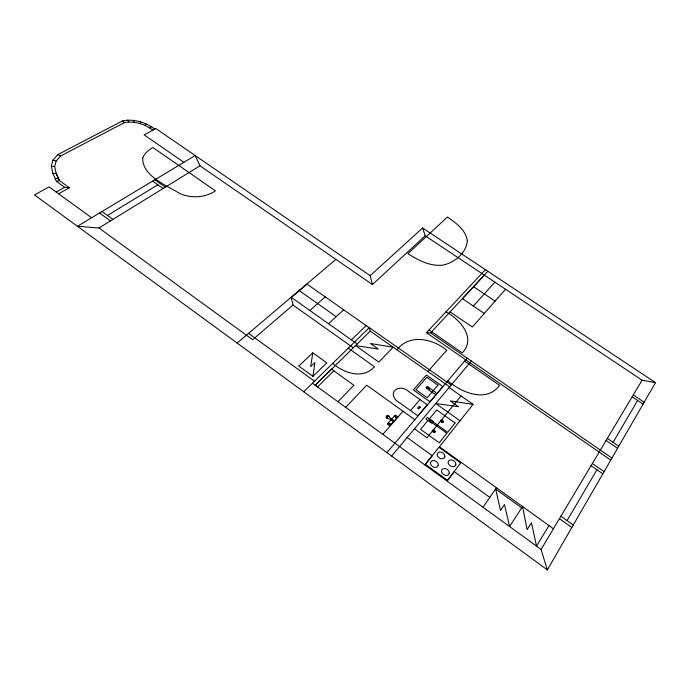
<?xml version="1.0" encoding="UTF-8"?>
<svg xmlns="http://www.w3.org/2000/svg" width="690" height="690" viewBox="0 0 690 690"><rect width="100%" height="100%" fill="white"/><g stroke="black" fill="none" stroke-linecap="round" stroke-linejoin="round"><path stroke-width="1.03" d="M312.95 376.343L314.882 362.552L310.621 366.623L312.829 352.823L326.819 362.88L312.95 376.343L298.761 366.054L312.829 352.823M58.615 193.804L69.405 187.775L59.418 180.564L56.149 173.354L54.674 166.566L56.157 161.055L60.513 156.078L124.329 122.656C134.309 120.595 144.822 124.088 152.775 130.168M69.405 187.775L64.662 187.344L56.511 181.453L52.88 173.457L51.319 166.204L52.983 160.089L57.822 154.603L122.492 120.914C133.748 118.542 145.694 122.242 154.724 129.099M140.087 123.614L140.734 121.949M91.623 217.755L49.111 186.904L34.5 194.899L547.343 569.888L655.5 382.631L422.608 227.967L370.151 275.664L372.445 284.547L425.204 235.79L422.608 227.967M567.068 520.614L596.928 469.761M613.031 442.35L637.629 400.45M547.343 569.888L541.072 549.438L642.097 380.181L655.5 382.631M548.973 525.564L536.553 546.144L531.447 522.735L527.143 529.627L522.563 506.598M522.528 506.546L509.6 526.548L504.493 504.545L500.535 510.471L495.636 488.951M483.043 507.21L496.464 487.752M447.086 481.068L454.184 471.615L489.822 497.386M424.868 464.87L432.164 455.659L407.135 437.555M461.049 395.922L426.92 437.762L414.474 428.809M391.61 456.012L471.382 361.017M386.943 452.606L467.156 358.101M410.516 410.576L420.003 399.588L427.248 404.737L417.847 415.811L400.071 403.098C384.779 394.413 398.423 381.484 409.653 392.274L420.003 399.588M382.803 434.364L403.003 411.214M505.546 289.274L472.322 327.034L450.13 311.915M390.997 419.899L387.34 424.074L389.859 425.894L397.768 416.829L395.275 415.035L391.679 419.132M390.221 419.339L390.894 418.563M427.86 371.522L446.775 350.166C432.811 338.825 409.368 333.373 396.957 349.847M473.349 306.058L494.911 282.193M485.389 269.661L426.48 332.675L430.629 332.873L487.839 271.291M462.464 298.701L484.337 275.155M145.021 125.33L146.358 123.907M345.724 407.324L366.718 385.201L414.854 419.718M393.179 347.199L378.853 362.086L355.583 345.604L378.31 349.045L370.461 343.508L393.153 347.225M337.919 401.735L353.858 385.227L333.839 370.832M317.564 386.935L333.926 370.737L331.562 369.038L315.252 385.098L317.659 386.84M315.27 385.27L370.245 331.105L369.271 327.603L303.738 391.765M351.426 339.885L366.174 325.542M328.569 323.688L343.663 309.767M309.87 310.448L325.231 296.873M357.196 343.965L291.171 297.252L292.991 305.04L252.609 339.713L98.963 227.993L77.427 226.286L195.167 155.535L199.988 165.816L372.445 284.547M237.136 343.068L335.883 259.38M291.353 297.356L306.998 284.099L369.176 327.698M149.42 127.857L151.248 126.718M98.963 227.993L199.988 165.816M107.433 215.47L157.855 184.799M56.192 192.044L64.662 187.344M56.511 181.453L59.418 180.564L56.149 173.354L52.88 173.457M55.019 178.624L58.219 178.305M51.319 166.204L54.674 166.566M473.021 404.366L450.268 400.899L458.47 406.686L435.709 403.512L460.04 420.753M52.983 160.089L56.157 161.055M57.822 154.603L60.513 156.078M425.204 235.79L642.097 380.181M473.59 286.721L495.109 301.151M633.282 394.947L644.167 402.253M632.187 396.793L643.089 404.124M462.429 298.675L484.302 313.458M445.964 311.837C459.902 319.289 476.626 337.988 462.283 352.909L429.025 329.949M370.151 275.664L155.802 128.513L144.158 134.886L183.885 162.314M607.329 438.435L618.749 446.275M606.096 440.487L617.541 448.353M430.629 332.873L611.918 458.091M426.48 332.675L610.762 460.083M464.594 361.112L499.595 385.331C486.295 403.374 461.636 392.42 447.81 380.889M592.374 463.49L604.086 471.641M591.071 465.681L602.81 473.858M369.271 327.603L451.217 385.029M154.802 179.788L165.307 187.163M370.245 331.105L449.69 386.849M449.112 387.547L473.055 404.349L439.478 446.758L553.414 528.764M152.611 181.116L163.125 188.499M299.253 290.663L336.185 316.667M292.991 305.04L353.289 347.812M348.278 348.148L374.446 366.744C363.044 379.759 343.913 373.118 332.701 363.406M560.91 516.215L573.252 525.038M559.435 518.673L571.812 527.531M394.473 415.941L396.974 417.743M495.575 489.046L521.692 507.849M394.188 420.935L390.652 418.39L388.729 415.725L387.064 415.458L386.365 416.096L386.107 417.476L386.659 418.062L389.971 419.158L393.507 421.711M101.982 211.537L112.901 219.411M99.533 213.012L110.469 220.912M388.194 423.091L390.713 424.911L388.177 423.125M248.581 333.373L314.485 381.234M312.458 383.226L541.072 549.438M122.492 120.914L124.329 122.656M127.788 120.112L128.711 121.983M133.972 120.396L134.024 122.225M441.117 420.736L441.704 421.883L442.92 421.702L442.333 420.555L441.117 420.736M440.444 420.374L441.471 422.384L443.592 422.064L442.566 420.055L440.444 420.374M433.001 430.698L433.587 431.871L434.821 431.681L434.234 430.508L433.001 430.698M432.32 430.327L433.346 432.38L435.502 432.044L434.476 429.999L432.32 430.327M426.713 387.349L427.274 388.444L428.464 388.289L427.912 387.194L426.713 387.349M429.146 387.858L428.844 388.962L427.041 388.91L426.058 386.995L428.145 386.728L429.146 387.858M467.311 240.629C466.518 253.109 454.27 262.899 442.601 265.176C429.999 266.418 418.175 260.354 407.954 253.627L447.465 217.005C455.866 222.861 465.664 229.77 467.311 240.629M142.718 157.898C142.088 176.123 166.782 185.455 179.866 193.571C191.277 198.487 205.025 197.918 215.401 190.82L152.895 147.531C148.635 149.946 144.546 153.214 142.718 157.898M395.594 417.321C394.473 417.493 396.112 416.243 395.594 417.321M386.805 416.596C385.745 420.719 390.963 413.155 386.805 416.596M389.471 423.867L390.066 423.729L389.471 423.867M455.849 464.611C454.658 468.967 447.577 465.897 448.129 461.998C449.345 457.668 456.366 460.73 455.849 464.611M449.285 473.288C448.086 477.722 440.893 474.634 441.488 470.658C442.713 466.25 449.845 469.338 449.285 473.288M444.895 456.711C443.67 461.015 436.623 457.988 437.193 454.106C438.435 449.828 445.421 452.838 444.895 456.711M438.236 465.284C437.003 469.657 429.853 466.621 430.457 462.654C431.716 458.315 438.805 461.334 438.236 465.284M460.653 462.93L447.534 480.369L425.428 464.31L438.909 447.284L460.653 462.93M446.844 433.251L439.254 442.782L420.564 429.353L428.326 420.02L446.844 433.251M455.072 422.987L447.672 432.285L429.171 419.08L436.744 409.972L455.072 422.987M433.018 421.443L431.612 423.143L425.877 419.046L427.291 417.355L433.018 421.443M442.868 386.598L430.008 401.753L413.319 389.91L426.437 375.058L442.868 386.598M435.761 392.369L434.398 393.964L428.818 390.023L430.18 388.436L435.761 392.369M420.296 407.195L418.796 408.954L417.562 408.075L419.072 406.324L420.296 407.195M437.969 385.141L427.205 397.707L415.898 389.695L426.808 377.292L437.969 385.141"/></g></svg>
